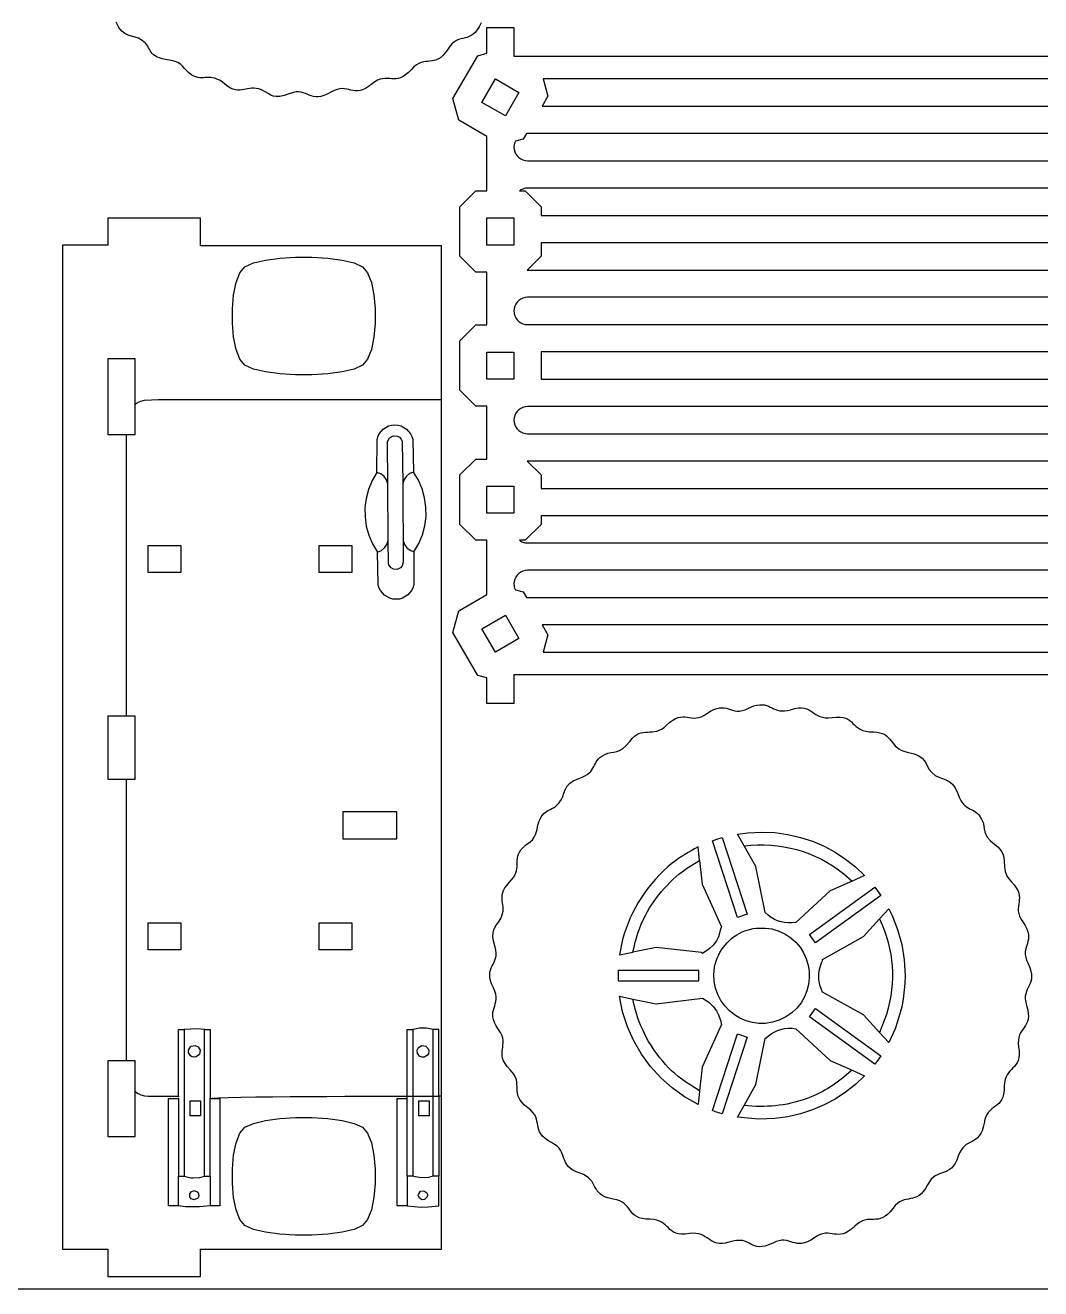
# Model space of a CAD drawing. Extents: x 19 to 601, y 5 to 578.
# Drawn here: x 309.5 to 405.3, y 198.3 to 317.4 of the extents above; entities that cross this region are included whole.
import ezdxf

# ---------------------------------------------------------------- set-up
doc = ezdxf.new("R2010")
doc.units = 0
doc.layers.get('0').update_dxf_attribs({"linetype": 'CONTINUOUS'})

msp = doc.modelspace()

# ---------------------------------------------------------------- linework, layer by layer
at = {"color": 3}
for p, q in [((353.063887, 314.787914), (353.063887, 317.205114)), ((353.063887, 317.205114), (355.613887, 317.205114)), ((355.613887, 317.205114), (355.613887, 314.502814)), ((349.860687, 310.516314), (352.191887, 314.554214)), ((352.191887, 314.554214), (353.063887, 314.787914)), ((355.613887, 314.502814), (411.971387, 314.502814)), ((350.407387, 308.475814), (349.860687, 310.516314)), ((353.063887, 306.942114), (350.407387, 308.475814)), ((353.063887, 301.808514), (353.063887, 306.942114)), ((350.513887, 300.314714), (352.007687, 301.808514)), ((352.007687, 301.808514), (353.063887, 301.808514)), ((350.513887, 295.652214), (350.513887, 300.314714)), ((326.065187, 299.253014), (317.321687, 299.253014)), ((317.321687, 299.253014), (317.321687, 296.704614)), ((326.065187, 296.619614), (326.065187, 299.253014)), ((317.321687, 296.704614), (313.042187, 296.704614)), ((313.042187, 296.704614), (313.042187, 202.023714)), ((348.766887, 296.619614), (326.065187, 296.619614)), ((348.766887, 282.130114), (348.766887, 296.619614)), ((352.007687, 294.158414), (350.513887, 295.652214)), ((353.063887, 294.158414), (352.007687, 294.158414)), ((353.063887, 289.169214), (353.063887, 294.158414)), ((350.513887, 287.675414), (352.007687, 289.169214)), ((352.007687, 289.169214), (353.063887, 289.169214)), ((350.513887, 283.013014), (350.513887, 287.675414)), ((352.007687, 281.519214), (350.513887, 283.013014)), ((348.766887, 216.460314), (348.766887, 282.130114)), ((353.063887, 281.519214), (352.007687, 281.519214)), ((353.063887, 276.530014), (353.063887, 281.519214)), ((350.513887, 275.036214), (352.007687, 276.530014)), ((352.007687, 276.530014), (353.063887, 276.530014)), ((350.513887, 270.373714), (350.513887, 275.036214)), ((352.007687, 268.879914), (350.513887, 270.373714)), ((353.063887, 268.879914), (352.007687, 268.879914)), ((353.063887, 263.746314), (353.063887, 268.879914)), ((350.407387, 262.212614), (353.063887, 263.746314)), ((349.860687, 260.172114), (350.407387, 262.212614)), ((352.191887, 256.134214), (349.860687, 260.172114)), ((353.063887, 255.900514), (352.191887, 256.134214)), ((411.971387, 256.185614), (355.613887, 256.185614)), ((355.613887, 256.185614), (355.613887, 253.483314)), ((353.063887, 253.483314), (353.063887, 255.900514)), ((355.613887, 253.483314), (353.063887, 253.483314)), ((377.745087, 253.032414), (378.241087, 253.266414)), ((348.766887, 216.236114), (348.766887, 216.460314)), ((348.766887, 206.138114), (348.766887, 216.236114)), ((348.766887, 202.023714), (348.766887, 206.138114)), ((313.042187, 202.023714), (317.321687, 202.023714)), ((317.321687, 202.023714), (317.321687, 199.473714)), ((326.065187, 202.023714), (348.766887, 202.023714)), ((326.065187, 199.473714), (326.065187, 202.023714)), ((317.321687, 199.473714), (326.065187, 199.473714))]:
    msp.add_line(p, q, dxfattribs=at)
at = {"color": 7}
for p, q in [((352.597087, 310.156014), (353.872087, 312.364514)), ((353.872087, 312.364514), (356.080487, 311.089414)), ((410.684687, 312.367114), (358.378187, 312.367114)), ((358.378187, 312.367114), (358.816987, 310.729214)), ((356.080487, 311.089414), (354.805487, 308.881014)), ((354.805487, 308.881014), (352.597087, 310.156014)), ((358.816987, 310.729214), (358.276787, 309.793514)), ((358.276787, 309.793514), (410.684687, 309.793514)), ((355.640487, 306.192814), (355.628987, 306.129314)), ((355.654987, 306.255214), (355.640487, 306.192814)), ((355.672687, 306.316414), (355.654987, 306.255214)), ((355.693087, 306.376414), (355.672687, 306.316414)), ((355.716387, 306.434914), (355.693087, 306.376414)), ((355.742487, 306.492114), (355.716387, 306.434914)), ((356.485787, 306.691314), (355.742487, 306.492114)), ((356.787987, 307.214914), (356.485787, 306.691314)), ((356.825387, 307.217614), (356.787987, 307.214914)), ((356.862787, 307.219314), (356.825387, 307.217614)), ((356.900587, 307.219914), (356.862787, 307.219314)), ((410.684687, 307.219914), (356.900587, 307.219914)), ((355.615587, 305.999414), (355.613887, 305.933114)), ((355.613887, 305.933114), (355.634687, 305.702514)), ((355.620587, 306.064814), (355.615587, 305.999414)), ((355.628987, 306.129314), (355.620587, 306.064814)), ((355.634687, 305.702514), (355.694687, 305.485214)), ((355.694687, 305.485214), (355.790287, 305.284914)), ((355.790287, 305.284914), (355.917487, 305.105214)), ((355.917487, 305.105214), (356.072787, 304.949914)), ((356.072787, 304.949914), (356.252587, 304.822614)), ((356.252587, 304.822614), (356.452887, 304.727114)), ((356.452887, 304.727114), (356.670187, 304.667114)), ((356.670187, 304.667114), (356.900587, 304.646314)), ((356.900587, 304.646314), (410.684687, 304.646314)), ((356.195987, 301.861114), (356.121887, 301.808514)), ((356.121887, 301.808514), (356.670187, 301.808514)), ((356.273787, 301.908614), (356.195987, 301.861114)), ((356.355087, 301.950514), (356.273787, 301.908614)), ((356.439687, 301.986714), (356.355087, 301.950514)), ((356.526887, 302.017014), (356.439687, 301.986714)), ((356.616987, 302.040914), (356.526887, 302.017014)), ((356.709487, 302.058414), (356.616987, 302.040914)), ((356.670187, 301.808514), (358.163887, 300.314714)), ((356.804087, 302.069014), (356.709487, 302.058414)), ((356.900587, 302.072614), (356.804087, 302.069014)), ((410.684687, 302.072614), (356.900587, 302.072614)), ((358.163887, 300.314714), (358.163887, 299.499114)), ((353.063887, 296.708414), (353.063887, 299.258414)), ((353.063887, 299.258414), (355.613887, 299.258414)), ((355.613887, 299.258414), (355.613887, 296.708414)), ((358.163887, 299.499114), (410.684687, 299.499114)), ((355.613887, 296.708414), (353.063887, 296.708414)), ((410.684687, 296.925414), (358.163887, 296.925414)), ((358.163887, 296.925414), (358.163887, 295.652214)), ((358.163887, 295.652214), (356.863987, 294.352314)), ((356.863987, 294.352314), (356.900587, 294.351814)), ((356.900587, 294.351814), (410.684687, 294.351814)), ((355.634687, 290.722014), (355.613887, 290.491414)), ((355.694687, 290.939314), (355.634687, 290.722014)), ((355.790287, 291.139614), (355.694687, 290.939314)), ((355.917487, 291.319314), (355.790287, 291.139614)), ((356.072787, 291.474714), (355.917487, 291.319314)), ((356.252587, 291.601914), (356.072787, 291.474714)), ((356.452887, 291.697414), (356.252587, 291.601914)), ((356.670187, 291.757414), (356.452887, 291.697414)), ((356.900587, 291.778314), (356.670187, 291.757414)), ((410.684687, 291.778314), (356.900587, 291.778314)), ((355.613887, 290.491414), (355.634687, 290.260814)), ((355.634687, 290.260814), (355.694687, 290.043514)), ((355.694687, 290.043514), (355.790287, 289.843214)), ((355.790287, 289.843214), (355.917487, 289.663514)), ((355.917487, 289.663514), (356.072787, 289.508214)), ((356.072787, 289.508214), (356.252587, 289.380914)), ((356.252587, 289.380914), (356.452887, 289.285414)), ((356.452887, 289.285414), (356.670187, 289.225414)), ((356.670187, 289.225414), (356.900587, 289.204614)), ((356.900587, 289.204614), (410.684687, 289.204614)), ((317.327287, 285.973514), (317.327287, 278.833514)), ((319.877287, 285.973514), (317.327287, 285.973514)), ((319.877287, 281.694414), (319.877287, 285.973514)), ((353.063887, 284.069214), (353.063887, 286.619214)), ((353.063887, 286.619214), (355.613887, 286.619214)), ((355.613887, 286.619214), (355.613887, 284.069214)), ((410.684687, 286.631014), (358.163887, 286.631014)), ((358.163887, 286.631014), (358.163887, 284.057414)), ((355.613887, 284.069214), (353.063887, 284.069214)), ((358.163887, 284.057414), (410.684687, 284.057414)), ((319.877287, 278.833514), (319.877287, 281.694414)), ((356.072787, 281.180214), (355.917487, 281.024914)), ((356.252587, 281.307514), (356.072787, 281.180214)), ((356.452887, 281.403014), (356.252587, 281.307514)), ((356.670187, 281.463014), (356.452887, 281.403014)), ((356.900587, 281.483814), (356.670187, 281.463014)), ((410.684687, 281.483814), (356.900587, 281.483814)), ((355.634687, 280.427614), (355.613887, 280.197114)), ((355.613887, 280.197114), (355.634687, 279.966414)), ((355.694687, 280.644914), (355.634687, 280.427614)), ((355.634687, 279.966414), (355.694687, 279.749114)), ((355.790287, 280.845214), (355.694687, 280.644914)), ((355.917487, 281.024914), (355.790287, 280.845214)), ((317.327287, 278.833514), (319.085287, 278.833514)), ((319.085287, 278.833514), (319.877287, 278.833514)), ((355.694687, 279.749114), (355.790287, 279.548814)), ((355.790287, 279.548814), (355.917487, 279.369114)), ((355.917487, 279.369114), (356.072787, 279.213714)), ((356.072787, 279.213714), (356.252587, 279.086514)), ((356.252587, 279.086514), (356.452887, 278.991014)), ((356.452887, 278.991014), (356.670187, 278.931014)), ((356.670187, 278.931014), (356.900587, 278.910114)), ((356.900587, 278.910114), (410.684687, 278.910114)), ((356.900587, 276.336614), (356.863987, 276.336014)), ((356.863987, 276.336014), (358.163887, 275.036214)), ((410.684687, 276.336614), (356.900587, 276.336614)), ((353.063887, 271.429914), (353.063887, 273.979914)), ((353.063887, 273.979914), (355.613887, 273.979914)), ((355.613887, 273.979914), (355.613887, 271.429914)), ((358.163887, 275.036214), (358.163887, 273.763014)), ((358.163887, 273.763014), (410.684687, 273.763014)), ((355.613887, 271.429914), (353.063887, 271.429914)), ((410.684687, 271.189314), (358.163887, 271.189314)), ((358.163887, 271.189314), (358.163887, 270.373714)), ((358.163887, 270.373714), (356.670187, 268.879914)), ((321.125287, 265.840214), (321.125287, 268.390214)), ((321.125287, 268.390214), (324.185287, 268.390214)), ((324.185287, 268.390214), (324.185287, 265.840214)), ((337.252887, 265.840214), (337.252887, 268.390214)), ((337.252887, 268.390214), (340.312887, 268.390214)), ((340.312887, 268.390214), (340.312887, 265.840214)), ((356.670187, 268.879914), (356.121887, 268.879914)), ((356.121887, 268.879914), (356.195987, 268.827314)), ((356.195987, 268.827314), (356.273787, 268.779814)), ((356.273787, 268.779814), (356.355087, 268.737914)), ((356.355087, 268.737914), (356.439687, 268.701614)), ((356.439687, 268.701614), (356.526887, 268.671414)), ((356.526887, 268.671414), (356.616987, 268.647514)), ((356.616987, 268.647514), (356.709487, 268.630014)), ((356.709487, 268.630014), (356.804087, 268.619414)), ((356.804087, 268.619414), (356.900587, 268.615814)), ((356.900587, 268.615814), (410.684687, 268.615814)), ((324.185287, 265.840214), (321.125287, 265.840214)), ((340.312887, 265.840214), (337.252887, 265.840214)), ((356.072787, 265.738514), (355.917487, 265.583214)), ((356.252587, 265.865814), (356.072787, 265.738514)), ((356.452887, 265.961314), (356.252587, 265.865814)), ((356.670187, 266.021314), (356.452887, 265.961314)), ((356.900587, 266.042114), (356.670187, 266.021314)), ((410.684687, 266.042114), (356.900587, 266.042114)), ((355.634687, 264.985914), (355.613887, 264.755414)), ((355.613887, 264.755414), (355.615587, 264.689014)), ((355.615587, 264.689014), (355.620587, 264.623514)), ((355.620587, 264.623514), (355.628987, 264.559014)), ((355.628987, 264.559014), (355.640487, 264.495614)), ((355.694687, 265.203214), (355.634687, 264.985914)), ((355.640487, 264.495614), (355.654987, 264.433214)), ((355.790287, 265.403514), (355.694687, 265.203214)), ((355.917487, 265.583214), (355.790287, 265.403514)), ((355.654987, 264.433214), (355.672687, 264.372014)), ((355.672687, 264.372014), (355.693087, 264.312014)), ((355.693087, 264.312014), (355.716387, 264.253414)), ((355.716387, 264.253414), (355.742487, 264.196314)), ((355.742487, 264.196314), (356.485787, 263.997114)), ((356.485787, 263.997114), (356.787987, 263.473514)), ((356.787987, 263.473514), (356.825387, 263.470814)), ((356.825387, 263.470814), (356.862787, 263.469114)), ((356.862787, 263.469114), (356.900587, 263.468514)), ((356.900587, 263.468514), (410.684687, 263.468514)), ((352.597087, 260.532314), (354.805487, 261.807314)), ((354.805487, 261.807314), (356.080487, 259.598914)), ((410.684687, 260.894914), (358.276787, 260.894914)), ((358.276787, 260.894914), (358.816987, 259.959214)), ((353.872087, 258.323914), (352.597087, 260.532314)), ((358.816987, 259.959214), (358.378187, 258.321314)), ((356.080487, 259.598914), (353.872087, 258.323914)), ((358.378187, 258.321314), (410.684687, 258.321314)), ((319.085287, 252.280314), (317.327287, 252.280314)), ((317.327287, 252.280314), (317.327287, 246.363014)), ((319.877287, 252.280314), (319.085287, 252.280314)), ((319.877287, 246.363014), (319.877287, 252.280314)), ((317.327287, 246.363014), (319.085287, 246.363014)), ((319.085287, 246.363014), (319.877287, 246.363014)), ((339.471887, 243.261614), (339.471887, 240.711614)), ((344.571987, 243.261614), (339.471887, 243.261614)), ((344.571987, 240.711614), (344.571987, 243.261614)), ((339.471887, 240.711614), (344.571987, 240.711614)), ((374.327587, 240.548314), (374.730187, 240.687914)), ((374.730187, 240.687914), (375.241387, 240.845014)), ((375.241387, 240.845014), (377.590287, 233.615614)), ((376.676687, 233.318614), (374.327587, 240.548314)), ((378.425487, 238.101314), (377.313587, 240.054914)), ((372.067487, 238.057814), (373.115387, 238.692314)), ((373.115387, 238.692314), (373.364487, 236.456814)), ((379.311087, 233.765614), (378.425487, 238.101314)), ((386.724187, 237.422214), (387.491187, 236.747314)), ((373.364487, 236.456814), (375.196387, 232.428414)), ((383.481987, 231.699814), (389.630387, 236.167014)), ((387.491187, 236.747314), (385.444187, 235.820914)), ((389.630387, 236.167014), (390.195887, 235.390414)), ((385.444187, 235.820914), (382.179587, 232.834114)), ((390.195887, 235.390414), (384.047287, 230.923214)), ((377.590287, 233.615614), (376.676687, 233.318614)), ((379.569487, 233.523914), (379.311087, 233.765614)), ((321.125287, 230.260614), (321.125287, 232.810614)), ((321.125287, 232.810614), (324.185287, 232.810614)), ((324.185287, 232.810614), (324.185287, 230.260614)), ((337.252887, 230.260614), (337.252887, 232.810614)), ((337.252887, 232.810614), (340.312887, 232.810614)), ((340.312887, 232.810614), (340.312887, 230.260614)), ((388.572187, 231.515614), (390.088087, 233.178214)), ((377.392787, 232.052614), (378.155787, 232.262014)), ((384.047287, 230.923214), (383.481987, 231.699814)), ((384.723287, 229.333914), (388.572187, 231.515614)), ((324.185287, 230.260614), (321.125287, 230.260614)), ((340.312887, 230.260614), (337.252887, 230.260614)), ((369.026687, 230.486214), (366.823687, 230.032414)), ((373.307587, 229.992014), (369.026687, 230.486214)), ((373.392487, 229.906714), (373.307587, 229.992014)), ((373.035987, 228.305914), (365.437187, 228.305914)), ((365.437187, 228.305914), (365.437187, 227.345114)), ((373.035987, 227.345114), (373.035987, 228.305914)), ((365.437187, 227.345114), (373.035987, 227.345114)), ((366.823687, 225.618714), (369.026687, 225.164814)), ((369.026687, 225.164814), (373.404687, 225.693114)), ((388.572187, 224.135614), (384.719087, 226.276414)), ((383.481987, 223.951314), (384.047287, 224.727914)), ((389.630387, 219.484114), (383.481987, 223.951314)), ((384.047287, 224.727914), (390.195887, 220.260814)), ((390.088087, 222.472914), (388.572187, 224.135614)), ((390.750887, 224.154114), (390.088087, 222.472914)), ((375.196387, 223.222614), (373.364487, 219.194314)), ((381.841887, 222.869014), (382.192987, 222.826414)), ((382.192987, 222.826414), (385.444287, 219.830514)), ((374.327587, 215.102914), (376.676787, 222.332514)), ((377.590487, 222.035914), (375.241487, 214.806214)), ((376.676787, 222.332514), (377.590487, 222.035914)), ((378.425487, 217.549914), (379.311287, 221.885614)), ((319.085287, 219.809714), (317.327287, 219.809714)), ((317.327287, 219.809714), (317.327287, 212.669614)), ((319.877287, 219.809714), (319.085287, 219.809714)), ((319.877287, 216.896014), (319.877287, 219.809714)), ((373.364487, 219.194314), (373.115387, 216.958914)), ((385.444287, 219.830514), (387.491187, 218.903814)), ((390.013387, 219.997314), (389.630387, 219.484114)), ((390.195887, 220.260814), (390.013387, 219.997314)), ((319.877287, 212.669614), (319.877287, 216.896014)), ((377.313687, 215.596314), (378.425487, 217.549914)), ((374.629087, 214.997014), (374.327587, 215.102914)), ((375.241487, 214.806214), (374.629087, 214.997014)), ((317.327287, 212.669614), (319.877287, 212.669614))]:
    msp.add_line(p, q, dxfattribs=at)
at = {"color": 1}
for p, q in [((332.185587, 295.286114), (333.538487, 295.467714)), ((333.538487, 295.467714), (335.026587, 295.558514)), ((335.026587, 295.558514), (336.559587, 295.558514)), ((336.559587, 295.558514), (338.047687, 295.467714)), ((338.047687, 295.467714), (339.400587, 295.286114)), ((329.771087, 294.091014), (330.245387, 294.650314)), ((330.245387, 294.650314), (331.057887, 295.013514)), ((331.057887, 295.013514), (332.185587, 295.286114)), ((339.400587, 295.286114), (340.528287, 295.013514)), ((340.528287, 295.013514), (341.340787, 294.650314)), ((341.340787, 294.650314), (341.815087, 294.091014)), ((329.178187, 292.014714), (329.415287, 293.178914)), ((329.415287, 293.178914), (329.771087, 294.091014)), ((341.815087, 294.091014), (342.170887, 293.178914)), ((342.170887, 293.178914), (342.408087, 292.014714)), ((329.059587, 290.699314), (329.178187, 292.014714)), ((342.408087, 292.014714), (342.526587, 290.699314)), ((329.059587, 289.333214), (329.059587, 290.699314)), ((342.526587, 290.699314), (342.526587, 289.333214)), ((329.178187, 288.017914), (329.059587, 289.333214)), ((342.526587, 289.333214), (342.408087, 288.017914)), ((329.415287, 286.853714), (329.178187, 288.017914)), ((342.408087, 288.017914), (342.170887, 286.853714)), ((329.771087, 285.941514), (329.415287, 286.853714)), ((330.245387, 285.382314), (329.771087, 285.941514)), ((341.815087, 285.941514), (341.340787, 285.382314)), ((342.170887, 286.853714), (341.815087, 285.941514)), ((331.057887, 285.019014), (330.245387, 285.382314)), ((332.185587, 284.746614), (331.057887, 285.019014)), ((333.538487, 284.564914), (332.185587, 284.746614)), ((339.400587, 284.746614), (338.047687, 284.564914)), ((340.528287, 285.019014), (339.400587, 284.746614)), ((341.340787, 285.382314), (340.528287, 285.019014)), ((335.026587, 284.473914), (333.538487, 284.564914)), ((336.559587, 284.473914), (335.026587, 284.473914)), ((338.047687, 284.564914), (336.559587, 284.473914)), ((319.877287, 281.694414), (320.097687, 281.850514)), ((320.097687, 281.850514), (320.415287, 282.001914)), ((320.415287, 282.001914), (320.759787, 282.097114)), ((320.759787, 282.097114), (322.083287, 282.130114)), ((322.083287, 282.130114), (348.766887, 282.130114)), ((319.085287, 252.280314), (319.085287, 278.833514)), ((342.775687, 278.628014), (342.900987, 278.896314)), ((342.900987, 278.896314), (343.274687, 279.346214)), ((343.274687, 279.346214), (343.779587, 279.647414)), ((343.779587, 279.647414), (344.068987, 279.729614)), ((344.068987, 279.729614), (344.376387, 279.759814)), ((344.376387, 279.759814), (344.684287, 279.734314)), ((344.684287, 279.734314), (344.974787, 279.656414)), ((344.974787, 279.656414), (345.484187, 279.363014)), ((345.484187, 279.363014), (345.864687, 278.918914)), ((345.864687, 278.918914), (345.994087, 278.652514)), ((342.693187, 275.274614), (342.697787, 278.337414)), ((342.697787, 278.337414), (342.775687, 278.628014)), ((343.702587, 278.162314), (343.853287, 278.487114)), ((343.705587, 274.203814), (343.702587, 278.162314)), ((343.853287, 278.486014), (344.140887, 278.693414)), ((343.853287, 278.487114), (343.853287, 278.486014)), ((344.140887, 278.693414), (344.257987, 278.726814)), ((344.257987, 278.726814), (344.625787, 278.696714)), ((344.625787, 278.696714), (344.833087, 278.579714)), ((344.833087, 278.579714), (344.986987, 278.399114)), ((344.986987, 278.399114), (345.073887, 278.171714)), ((345.073887, 278.171714), (345.130787, 274.215714)), ((345.994087, 278.652514), (346.076387, 278.363114)), ((346.076387, 278.363114), (346.127487, 275.300814)), ((342.693187, 275.274614), (342.235487, 274.492814)), ((343.057987, 275.132914), (342.693187, 275.274614)), ((346.127487, 275.300814), (345.764887, 275.153414)), ((346.596887, 274.526014), (346.127487, 275.300814)), ((342.235487, 274.492814), (341.894087, 273.669714)), ((343.361187, 274.894414), (343.057987, 275.132914)), ((343.583487, 274.578414), (343.361187, 274.894414)), ((343.705587, 274.203814), (343.583487, 274.578414)), ((343.746187, 268.849414), (343.705587, 274.203814)), ((345.247787, 274.590614), (345.130787, 274.215714)), ((345.130787, 274.215714), (345.170887, 266.802014)), ((345.465287, 274.910414), (345.247787, 274.590614)), ((345.764887, 275.153414), (345.465287, 274.910414)), ((346.950887, 273.708114), (346.596887, 274.526014)), ((341.668787, 272.817214), (341.559487, 271.947614)), ((341.894087, 273.669714), (341.668787, 272.817214)), ((347.189087, 272.859214), (346.950887, 273.708114)), ((347.311587, 271.991314), (347.189087, 272.859214)), ((341.559487, 271.947614), (341.566087, 271.072714)), ((347.318187, 271.116414), (347.311587, 271.991314)), ((341.566087, 271.072714), (341.688587, 270.204814)), ((347.208887, 270.246814), (347.318187, 271.116414)), ((341.688587, 270.204814), (341.926787, 269.355914)), ((341.926787, 269.355914), (342.280787, 268.538014)), ((346.642187, 268.571214), (346.983587, 269.394314)), ((346.983587, 269.394314), (347.208887, 270.246814)), ((342.280787, 268.538014), (342.750187, 267.763214)), ((343.112687, 267.910614), (343.412287, 268.153614)), ((343.412287, 268.153614), (343.629787, 268.473014)), ((343.629787, 268.473014), (343.746187, 268.849414)), ((343.789787, 266.668114), (343.746187, 268.849414)), ((345.172087, 268.860214), (345.294187, 268.485614)), ((345.294187, 268.485614), (345.516487, 268.169614)), ((345.516487, 268.169614), (345.819687, 267.931114)), ((346.184487, 267.789414), (346.642187, 268.571214)), ((342.750187, 267.763214), (343.112687, 267.910614)), ((342.801287, 264.700914), (342.750187, 267.763214)), ((345.819687, 267.931114), (346.184487, 267.789414)), ((346.184487, 267.789414), (346.179887, 264.726614)), ((343.823187, 266.551214), (343.789787, 266.668114)), ((344.030587, 266.263614), (343.823187, 266.551214)), ((344.237887, 266.143214), (344.030587, 266.263614)), ((344.605687, 266.113114), (344.237887, 266.143214)), ((344.926787, 266.270314), (344.605687, 266.113114)), ((345.080587, 266.450814), (344.926787, 266.270314)), ((345.170887, 266.802014), (345.080587, 266.450814)), ((342.883587, 264.411514), (342.801287, 264.700914)), ((346.179887, 264.726614), (346.101987, 264.436014)), ((343.012987, 264.145114), (342.883587, 264.411514)), ((343.393487, 263.701014), (343.012987, 264.145114)), ((343.902887, 263.407614), (343.393487, 263.701014)), ((344.193387, 263.329714), (343.902887, 263.407614)), ((344.501287, 263.304214), (344.193387, 263.329714)), ((344.808687, 263.334414), (344.501287, 263.304214)), ((345.098087, 263.416614), (344.808687, 263.334414)), ((345.602987, 263.717814), (345.098087, 263.416614)), ((345.976687, 264.167714), (345.602987, 263.717814)), ((346.101987, 264.436014), (345.976687, 264.167714)), ((319.085287, 219.809714), (319.085287, 246.363014)), ((376.678587, 241.170814), (377.682187, 241.303514)), ((377.313587, 240.054914), (376.678587, 241.170814)), ((377.682187, 241.303514), (378.966487, 241.364314)), ((378.966487, 241.364314), (380.218787, 241.307114)), ((380.218787, 241.307114), (381.438787, 241.138914)), ((381.438787, 241.138914), (382.621787, 240.864714)), ((382.621787, 240.864714), (383.762587, 240.489614)), ((373.115387, 238.692314), (372.973387, 239.967614)), ((383.762587, 240.489614), (384.856287, 240.018614)), ((384.856287, 240.018614), (385.897787, 239.456714)), ((385.897787, 239.456714), (386.882087, 238.809014)), ((386.882087, 238.809014), (387.804287, 238.080514)), ((388.659187, 237.276214), (387.491187, 236.747314)), ((387.804287, 238.080514), (388.659187, 237.276214)), ((390.088087, 233.178214), (390.951787, 234.125614)), ((390.951787, 234.125614), (391.266187, 233.488814)), ((391.266187, 233.488814), (391.795287, 232.161414)), ((365.863287, 231.240414), (365.567987, 229.773614)), ((391.795287, 232.161414), (392.183887, 230.769314)), ((365.567987, 229.773614), (366.823687, 230.032414)), ((392.183887, 230.769314), (392.423387, 229.321214)), ((392.423387, 229.321214), (392.505187, 227.825614)), ((392.505187, 227.825614), (392.484587, 227.072414)), ((392.484587, 227.072414), (392.322787, 225.599414)), ((365.863287, 224.410614), (365.567987, 225.877514)), ((365.567987, 225.877514), (366.823687, 225.618714)), ((392.322787, 225.599414), (392.183887, 224.881914)), ((366.312087, 223.005714), (365.863287, 224.410614)), ((392.183887, 224.881914), (391.795287, 223.489814)), ((325.782087, 222.817914), (324.506287, 222.736114)), ((326.418087, 222.736114), (325.782087, 222.817914)), ((346.228987, 222.782614), (346.073787, 222.736114)), ((346.386387, 222.820714), (346.228987, 222.782614)), ((346.545687, 222.850614), (346.386387, 222.820714)), ((346.706287, 222.871814), (346.545687, 222.850614)), ((346.867787, 222.884814), (346.706287, 222.871814)), ((347.029687, 222.889114), (346.867787, 222.884814)), ((347.191687, 222.884814), (347.029687, 222.889114)), ((347.353087, 222.871814), (347.191687, 222.884814)), ((347.513687, 222.850614), (347.353087, 222.871814)), ((347.672987, 222.820714), (347.513687, 222.850614)), ((347.830387, 222.782614), (347.672987, 222.820714)), ((347.985587, 222.736114), (347.830387, 222.782614)), ((366.905187, 221.671914), (366.312087, 223.005714)), ((391.547687, 222.817514), (390.951787, 221.525614)), ((391.795287, 223.489814), (391.547687, 222.817514)), ((323.966587, 216.460314), (323.966587, 222.736114)), ((323.966587, 222.736114), (324.506287, 222.736114)), ((324.506287, 222.736114), (324.506287, 208.927114)), ((326.418087, 208.927114), (326.418087, 222.736114)), ((326.418087, 222.736114), (326.957787, 222.736114)), ((326.957787, 222.736114), (326.957787, 216.460314)), ((345.534087, 216.460314), (345.534087, 222.736114)), ((345.534087, 222.736114), (346.073787, 222.736114)), ((346.073787, 222.736114), (346.073787, 216.460314)), ((347.985587, 216.460314), (347.985587, 222.736114)), ((348.525287, 222.736114), (347.985587, 222.736114)), ((348.525287, 216.460314), (348.525287, 222.736114)), ((367.633387, 220.418614), (366.905187, 221.671914)), ((390.951787, 221.525614), (390.088087, 222.472914)), ((324.909087, 220.790414), (325.099987, 221.119314)), ((324.909087, 220.588514), (324.909087, 220.790414)), ((325.099987, 220.259614), (324.909087, 220.588514)), ((325.099987, 221.119314), (325.178487, 221.175014)), ((325.178487, 221.175014), (325.563287, 221.242714)), ((325.563287, 221.242714), (325.824487, 221.119314)), ((325.947687, 220.405614), (325.658387, 220.162514)), ((325.824487, 221.119314), (326.015387, 220.790414)), ((326.015387, 220.790414), (325.947687, 220.405614)), ((346.476587, 220.790414), (346.599787, 221.051714)), ((346.502687, 220.493414), (346.476587, 220.790414)), ((346.745987, 220.204114), (346.502687, 220.493414)), ((346.599787, 221.051714), (346.928687, 221.242714)), ((346.928687, 221.242714), (347.313487, 221.175014)), ((347.313487, 221.175014), (347.556787, 220.885614)), ((347.556787, 220.493414), (347.459687, 220.327314)), ((347.556787, 220.885614), (347.591987, 220.689514)), ((347.591987, 220.689514), (347.556787, 220.493414)), ((368.486987, 219.255114), (367.633387, 220.418614)), ((325.266087, 220.162514), (325.099987, 220.259614)), ((325.462187, 220.127314), (325.266087, 220.162514)), ((325.658387, 220.162514), (325.462187, 220.127314)), ((346.928687, 220.136314), (346.745987, 220.204114)), ((347.130787, 220.136314), (346.928687, 220.136314)), ((347.459687, 220.327314), (347.130787, 220.136314)), ((369.457187, 218.190514), (368.486987, 219.255114)), ((370.534487, 217.234314), (369.457187, 218.190514)), ((387.491187, 218.903814), (388.659187, 218.374914)), ((388.659187, 218.374914), (387.804287, 217.570614)), ((319.877287, 216.896014), (320.097687, 216.739914)), ((371.709687, 216.395514), (370.534487, 217.234314)), ((373.115387, 216.958914), (372.973387, 215.683614)), ((386.882087, 216.842114), (385.897787, 216.194414)), ((387.804287, 217.570614), (386.882087, 216.842114)), ((320.097687, 216.739914), (320.415287, 216.588514)), ((320.415287, 216.588514), (320.759787, 216.493314)), ((320.759787, 216.493314), (321.125287, 216.460314)), ((321.125287, 216.460314), (323.966587, 216.460314)), ((323.044487, 206.138114), (323.044487, 216.236114)), ((323.044487, 216.236114), (323.966587, 216.236114)), ((323.966587, 216.236114), (323.966587, 208.927114)), ((325.068587, 214.594814), (325.068587, 216.011414)), ((325.068587, 216.011414), (326.058187, 216.011414)), ((326.058187, 216.011414), (326.058187, 214.594814)), ((326.957787, 216.460314), (326.957787, 216.236114)), ((326.957787, 208.927114), (326.957787, 216.236114)), ((326.957787, 216.236114), (327.879787, 216.236114)), ((327.879787, 216.236114), (327.879787, 206.138114)), ((344.611987, 206.138114), (344.611987, 216.236114)), ((344.611987, 216.236114), (345.534087, 216.236114)), ((345.534087, 216.236114), (345.534087, 216.460314)), ((345.534087, 216.460314), (346.073787, 216.460314)), ((345.534087, 208.927114), (345.534087, 216.236114)), ((346.073787, 216.460314), (346.073787, 208.927114)), ((346.073787, 216.460314), (347.985587, 216.460314)), ((346.636087, 214.594814), (346.636087, 216.011414)), ((346.636087, 216.011414), (347.625687, 216.011414)), ((347.625687, 216.011414), (347.625687, 214.594814)), ((347.985587, 208.927114), (347.985587, 216.460314)), ((347.985587, 216.460314), (348.525287, 216.460314)), ((348.766887, 216.460314), (348.525287, 216.460314)), ((348.525287, 216.460314), (348.525287, 216.236114)), ((348.525287, 216.236114), (348.525287, 208.927114)), ((372.973387, 215.683614), (371.709687, 216.395514)), ((384.856287, 215.632514), (383.762687, 215.161514)), ((385.897787, 216.194414), (384.856287, 215.632514)), ((326.058187, 214.594814), (325.068587, 214.594814)), ((333.538487, 214.348514), (335.026587, 214.439414)), ((335.026587, 214.439414), (336.559587, 214.439414)), ((336.559587, 214.439414), (338.047687, 214.348514)), ((347.625687, 214.594814), (346.636087, 214.594814)), ((376.678687, 214.480414), (377.313687, 215.596314)), ((378.707087, 214.289314), (376.678687, 214.480414)), ((381.438887, 214.512214), (380.218787, 214.344114)), ((382.621787, 214.786414), (381.438887, 214.512214)), ((383.762687, 215.161514), (382.621787, 214.786414)), ((329.771087, 212.971814), (330.245387, 213.531114)), ((330.245387, 213.531114), (331.057887, 213.894314)), ((331.057887, 213.894314), (332.185587, 214.166914)), ((332.185587, 214.166914), (333.538487, 214.348514)), ((338.047687, 214.348514), (339.400587, 214.166914)), ((339.400587, 214.166914), (340.528287, 213.894314)), ((340.528287, 213.894314), (341.340787, 213.531114)), ((341.340787, 213.531114), (341.815087, 212.971814)), ((380.218787, 214.344114), (378.707087, 214.289314)), ((329.178187, 210.895514), (329.415287, 212.059914)), ((329.415287, 212.059914), (329.771087, 212.971814)), ((341.815087, 212.971814), (342.170887, 212.059914)), ((342.170887, 212.059914), (342.408087, 210.895514)), ((329.059587, 209.580214), (329.178187, 210.895514)), ((342.408087, 210.895514), (342.526587, 209.580214)), ((323.966587, 206.138114), (323.966587, 208.927114)), ((323.966587, 208.927114), (324.506287, 208.927114)), ((324.506287, 208.927114), (325.138387, 208.765714)), ((325.138387, 208.765714), (325.354087, 208.747814)), ((325.354087, 208.747814), (325.999887, 208.801614)), ((325.999887, 208.801614), (326.418087, 208.927114)), ((326.418087, 208.927114), (326.957787, 208.927114)), ((326.957787, 208.927114), (326.957787, 206.138114)), ((329.059587, 208.214314), (329.059587, 209.580214)), ((342.526587, 209.580214), (342.526587, 208.214314)), ((346.073787, 208.927114), (345.534087, 208.927114)), ((345.534087, 208.927114), (345.534087, 206.138114)), ((346.280887, 208.855314), (346.073787, 208.927114)), ((346.921587, 208.747814), (346.280887, 208.855314)), ((347.567387, 208.801614), (346.921587, 208.747814)), ((347.985587, 208.927114), (347.567387, 208.801614)), ((348.525287, 208.927114), (347.985587, 208.927114)), ((348.525287, 206.138114), (348.525287, 208.927114)), ((325.051187, 207.269814), (325.179687, 207.452414)), ((325.051187, 206.963914), (325.051187, 207.269814)), ((325.179687, 207.452414), (325.462187, 207.555514)), ((325.462187, 207.555514), (325.797587, 207.399314)), ((325.797587, 207.399314), (325.873287, 207.269814)), ((325.873287, 207.269814), (325.893687, 207.038014)), ((329.178187, 206.898714), (329.059587, 208.214314)), ((342.526587, 208.214314), (342.408087, 206.898714)), ((346.598287, 207.195714), (346.808387, 207.495514)), ((346.808387, 207.495514), (347.108587, 207.548414)), ((347.108587, 207.548414), (347.408387, 207.338314)), ((347.408387, 207.338314), (347.461187, 207.195714)), ((323.966587, 206.138114), (323.044487, 206.138114)), ((324.628887, 206.044014), (323.966587, 206.138114)), ((325.179687, 206.781414), (325.051187, 206.963914)), ((325.462187, 206.678514), (325.179687, 206.781414)), ((325.797587, 206.834414), (325.462187, 206.678514)), ((325.893687, 207.038014), (325.797587, 206.834414)), ((326.957787, 206.138114), (325.962487, 206.017014)), ((327.879787, 206.138114), (326.957787, 206.138114)), ((329.415287, 205.734614), (329.178187, 206.898714)), ((342.408087, 206.898714), (342.170887, 205.734614)), ((345.534087, 206.138114), (344.611987, 206.138114)), ((345.534087, 206.138114), (346.862787, 206.003414)), ((346.591287, 207.116914), (346.598287, 207.195714)), ((346.694387, 206.834414), (346.591287, 207.116914)), ((346.950887, 206.685614), (346.694387, 206.834414)), ((347.182687, 206.705814), (346.950887, 206.685614)), ((347.440787, 206.963914), (347.182687, 206.705814)), ((347.461187, 207.195714), (347.440787, 206.963914)), ((347.530087, 206.017014), (348.525287, 206.138114)), ((348.525287, 206.138114), (348.525287, 206.138114)), ((325.962487, 206.017014), (324.628887, 206.044014)), ((329.771087, 204.822414), (329.415287, 205.734614)), ((342.170887, 205.734614), (341.815087, 204.822414)), ((346.862787, 206.003414), (347.530087, 206.017014)), ((330.245387, 204.263114), (329.771087, 204.822414)), ((331.057887, 203.899914), (330.245387, 204.263114)), ((332.185587, 203.627314), (331.057887, 203.899914)), ((340.528287, 203.899914), (339.400587, 203.627314)), ((341.340787, 204.263114), (340.528287, 203.899914)), ((341.815087, 204.822414), (341.340787, 204.263114)), ((333.538487, 203.445714), (332.185587, 203.627314)), ((335.026587, 203.355014), (333.538487, 203.445714)), ((336.559587, 203.355014), (335.026587, 203.355014)), ((338.047687, 203.445714), (336.559587, 203.355014)), ((339.400587, 203.627314), (338.047687, 203.445714))]:
    msp.add_line(p, q, dxfattribs=at)
at = {"color": 175}
msp.add_line((19.466187, 198.307914), (599.466187, 198.307914), dxfattribs=at)
at = {"color": 3}
for points in [[(320.550387, 316.005914), (319.654787, 316.642014), (318.765687, 316.133214), (318.091287, 317.703714)], [(352.505587, 317.648214), (351.577087, 315.473814), (350.449387, 316.872014), (349.396687, 315.195914)], [(323.139887, 314.139814), (320.954887, 314.385714), (321.559187, 315.289414), (320.550387, 316.005914)], [(349.396687, 315.195914), (348.139587, 313.194314), (347.244687, 314.751314), (345.942387, 313.260414)], [(325.199987, 312.756814), (324.428687, 313.234914), (324.441087, 313.993414), (323.139887, 314.139814)], [(328.359787, 311.870614), (326.837387, 313.136614), (326.415987, 312.003014), (325.199987, 312.756814)], [(342.228087, 311.889614), (340.413487, 310.374114), (340.044387, 312.131514), (338.344387, 311.116014)], [(345.942387, 313.260414), (344.387687, 311.480614), (343.746187, 313.157514), (342.228087, 311.889614)], [(331.792587, 311.327514), (330.413687, 311.940014), (329.875487, 310.610214), (328.359787, 311.870614)], [(334.510787, 311.002114), (332.820687, 310.368614), (332.853287, 310.856314), (331.792587, 311.327514)], [(338.344387, 311.116014), (336.356187, 309.928314), (336.194587, 311.633314), (334.510787, 311.002114)], [(373.815787, 252.544614), (375.735587, 253.923214), (375.977587, 252.143714), (377.745087, 253.032414)], [(378.241087, 253.266414), (379.864687, 253.767314), (380.013187, 252.361314), (381.701987, 252.899714)], [(370.011087, 251.447914), (371.691587, 253.110014), (372.208287, 251.390214), (373.815787, 252.544614)], [(381.701987, 252.899714), (383.980987, 253.626314), (383.543187, 251.855014), (385.643887, 252.164514)], [(366.529687, 249.915214), (367.711787, 251.522714), (368.688187, 250.139514), (370.011087, 251.447914)], [(385.643887, 252.164514), (387.946887, 252.503814), (387.220587, 250.787514), (389.514387, 250.797114)], [(389.514387, 250.797114), (391.425887, 250.805114), (390.969587, 249.229314), (392.688687, 248.907714)], [(364.115087, 248.654014), (365.086387, 249.149414), (365.515887, 248.536914), (366.529687, 249.915214)], [(361.720387, 246.409414), (363.591287, 247.055814), (362.839987, 248.003714), (364.115087, 248.654014)], [(392.688687, 248.907714), (394.731387, 248.525514), (394.223287, 247.756314), (395.015987, 246.967314)], [(395.015987, 246.967314), (395.875187, 246.111914), (396.876087, 246.686514), (397.464087, 244.985114)], [(359.847787, 244.080714), (360.547387, 244.927114), (360.104887, 245.851314), (361.720387, 246.409414)], [(397.464087, 244.985114), (398.111087, 243.113114), (399.057987, 243.866214), (399.708487, 242.590514)], [(357.797787, 241.634214), (358.202387, 243.795414), (359.059187, 243.126714), (359.847787, 244.080714)], [(399.708487, 242.590514), (400.204187, 241.618614), (399.591587, 241.189514), (400.969787, 240.176014)], [(356.268187, 239.680514), (356.801687, 240.415114), (357.556887, 240.347114), (357.797787, 241.634214)], [(355.153987, 236.593714), (356.527487, 238.019514), (355.427787, 238.523214), (356.268187, 239.680514)], [(400.969787, 240.176014), (402.577387, 238.993814), (401.194187, 238.016614), (402.502587, 236.694214)], [(354.361787, 233.209814), (355.073387, 234.539914), (353.786387, 235.174214), (355.153987, 236.593714)], [(402.502587, 236.694214), (404.164587, 235.014514), (402.444687, 234.496714), (403.599187, 232.889814)], [(353.838987, 230.522514), (353.330687, 232.253714), (353.813987, 232.185514), (354.361787, 233.209814)], [(403.599187, 232.889814), (404.977587, 230.971314), (403.198587, 230.728014), (404.086887, 228.960914)], [(353.673087, 226.690814), (352.633387, 228.759914), (354.345687, 228.796814), (353.838987, 230.522514)], [(404.086887, 228.960914), (405.148587, 226.848714), (403.352887, 226.888314), (403.954187, 225.003414)], [(354.161187, 222.761014), (352.782287, 224.680614), (354.561787, 224.922214), (353.673087, 226.690814)], [(403.954187, 225.003414), (404.672387, 222.752114), (402.904787, 223.070514), (403.203987, 221.115714)], [(355.257487, 218.956614), (353.595687, 220.637414), (355.315087, 221.154714), (354.161187, 222.761014)], [(403.203987, 221.115714), (403.561487, 218.780114), (401.866687, 219.373114), (401.854987, 217.393114)], [(356.935887, 215.370314), (355.031287, 216.770114), (356.649387, 217.548714), (355.257487, 218.956614)], [(401.854987, 217.393114), (401.841287, 215.028714), (400.259787, 215.880014), (399.940087, 213.927514)], [(359.154787, 212.090914), (357.053987, 213.175514), (358.530787, 214.198114), (356.935887, 215.370314)], [(399.940087, 213.927514), (399.558187, 211.595914), (398.127987, 212.682314), (397.506687, 210.804114)], [(361.858887, 209.198914), (359.615087, 209.941314), (360.911887, 211.183714), (359.154787, 212.090914)], [(397.506687, 210.804114), (396.764787, 208.561114), (395.521887, 209.857514), (394.614587, 208.099814)], [(364.982287, 206.765614), (362.649487, 207.148214), (363.736687, 208.577614), (361.858887, 209.198914)], [(394.614587, 208.099814), (393.531387, 206.000914), (392.505187, 207.474714), (391.335487, 205.881714)], [(368.447287, 204.850714), (366.085687, 204.863214), (366.933787, 206.445514), (364.982287, 206.765614)], [(391.335487, 205.881714), (389.936887, 203.977314), (389.156087, 205.594314), (387.748987, 204.203214)], [(372.170387, 203.501614), (369.833587, 203.144514), (370.426687, 204.840214), (368.447287, 204.850714)], [(375.864787, 202.692014), (374.027387, 202.086414), (373.993887, 203.780314), (372.170387, 203.501614)], [(387.748987, 204.203214), (386.067287, 202.540614), (385.551987, 204.261214), (383.944387, 203.106414)], [(380.015687, 202.618914), (377.808387, 201.509414), (378.129887, 203.438614), (375.864787, 202.692014)], [(383.944387, 203.106414), (382.025887, 201.728314), (381.782187, 203.506814), (380.015687, 202.618914)]]:
    msp.add_open_spline(points, degree=3, dxfattribs=at)
at = {"color": 1}
for points in [[(372.973387, 239.967614), (372.090087, 239.470014), (371.347687, 239.065014), (370.534387, 238.416914)], [(370.534387, 238.416914), (368.301287, 236.637214), (366.580787, 234.005114), (365.863287, 231.240414)], [(323.966587, 216.460314), (323.966587, 216.236114), (323.966587, 216.460314), (323.966587, 216.460314)], [(326.957787, 216.236114), (326.957787, 216.460314), (345.534087, 216.460314), (345.534087, 216.460314)]]:
    msp.add_open_spline(points, degree=3, dxfattribs=at)
at = {"color": 7}
for points in [[(377.313587, 240.054914), (380.681387, 240.481914), (384.068287, 239.571714), (386.724187, 237.422214)], [(368.034987, 233.555014), (368.951387, 235.301014), (370.433387, 236.954314), (372.067487, 238.057814)], [(366.823687, 230.032414), (367.133787, 231.356614), (367.384487, 232.316014), (368.034987, 233.555014)], [(382.179587, 232.834114), (381.206087, 232.712914), (380.346387, 232.874014), (379.569487, 233.523914)], [(375.196387, 232.428414), (374.964987, 232.236214), (375.214687, 230.949014), (373.392487, 229.906714)], [(378.155787, 232.262014), (379.007387, 232.338314), (379.679287, 232.372214), (380.540187, 232.052614)], [(390.088087, 233.178214), (391.464787, 230.135514), (391.664487, 227.368314), (390.750887, 224.154114)], [(374.530087, 228.636314), (374.804687, 230.157314), (375.944287, 231.514814), (377.392787, 232.052614)], [(380.540187, 232.052614), (384.068587, 230.742714), (384.503087, 225.838814), (381.242687, 223.932014)], [(384.719087, 226.276414), (383.851487, 228.068214), (384.761787, 229.166714), (384.723287, 229.333914)], [(381.242687, 223.932014), (377.959187, 222.011614), (373.846487, 224.849414), (374.530087, 228.636314)], [(368.034987, 222.096114), (367.283887, 223.718814), (367.231487, 223.877114), (366.823687, 225.618714)], [(373.404687, 225.693114), (375.164087, 224.748014), (375.073387, 223.324414), (375.196387, 223.222614)], [(379.311287, 221.885614), (380.053687, 222.543814), (380.796287, 222.937614), (381.841887, 222.869014)], [(373.115387, 216.958914), (370.563187, 218.504314), (369.551787, 219.526914), (368.034987, 222.096114)], [(387.491187, 218.903814), (386.111187, 217.689414), (384.920087, 216.850914), (383.152687, 216.214014)], [(383.152687, 216.214014), (381.288787, 215.542314), (379.274187, 215.347714), (377.313687, 215.596314)]]:
    msp.add_open_spline(points, degree=3, dxfattribs=at)

doc.saveas('drawing.dxf')
